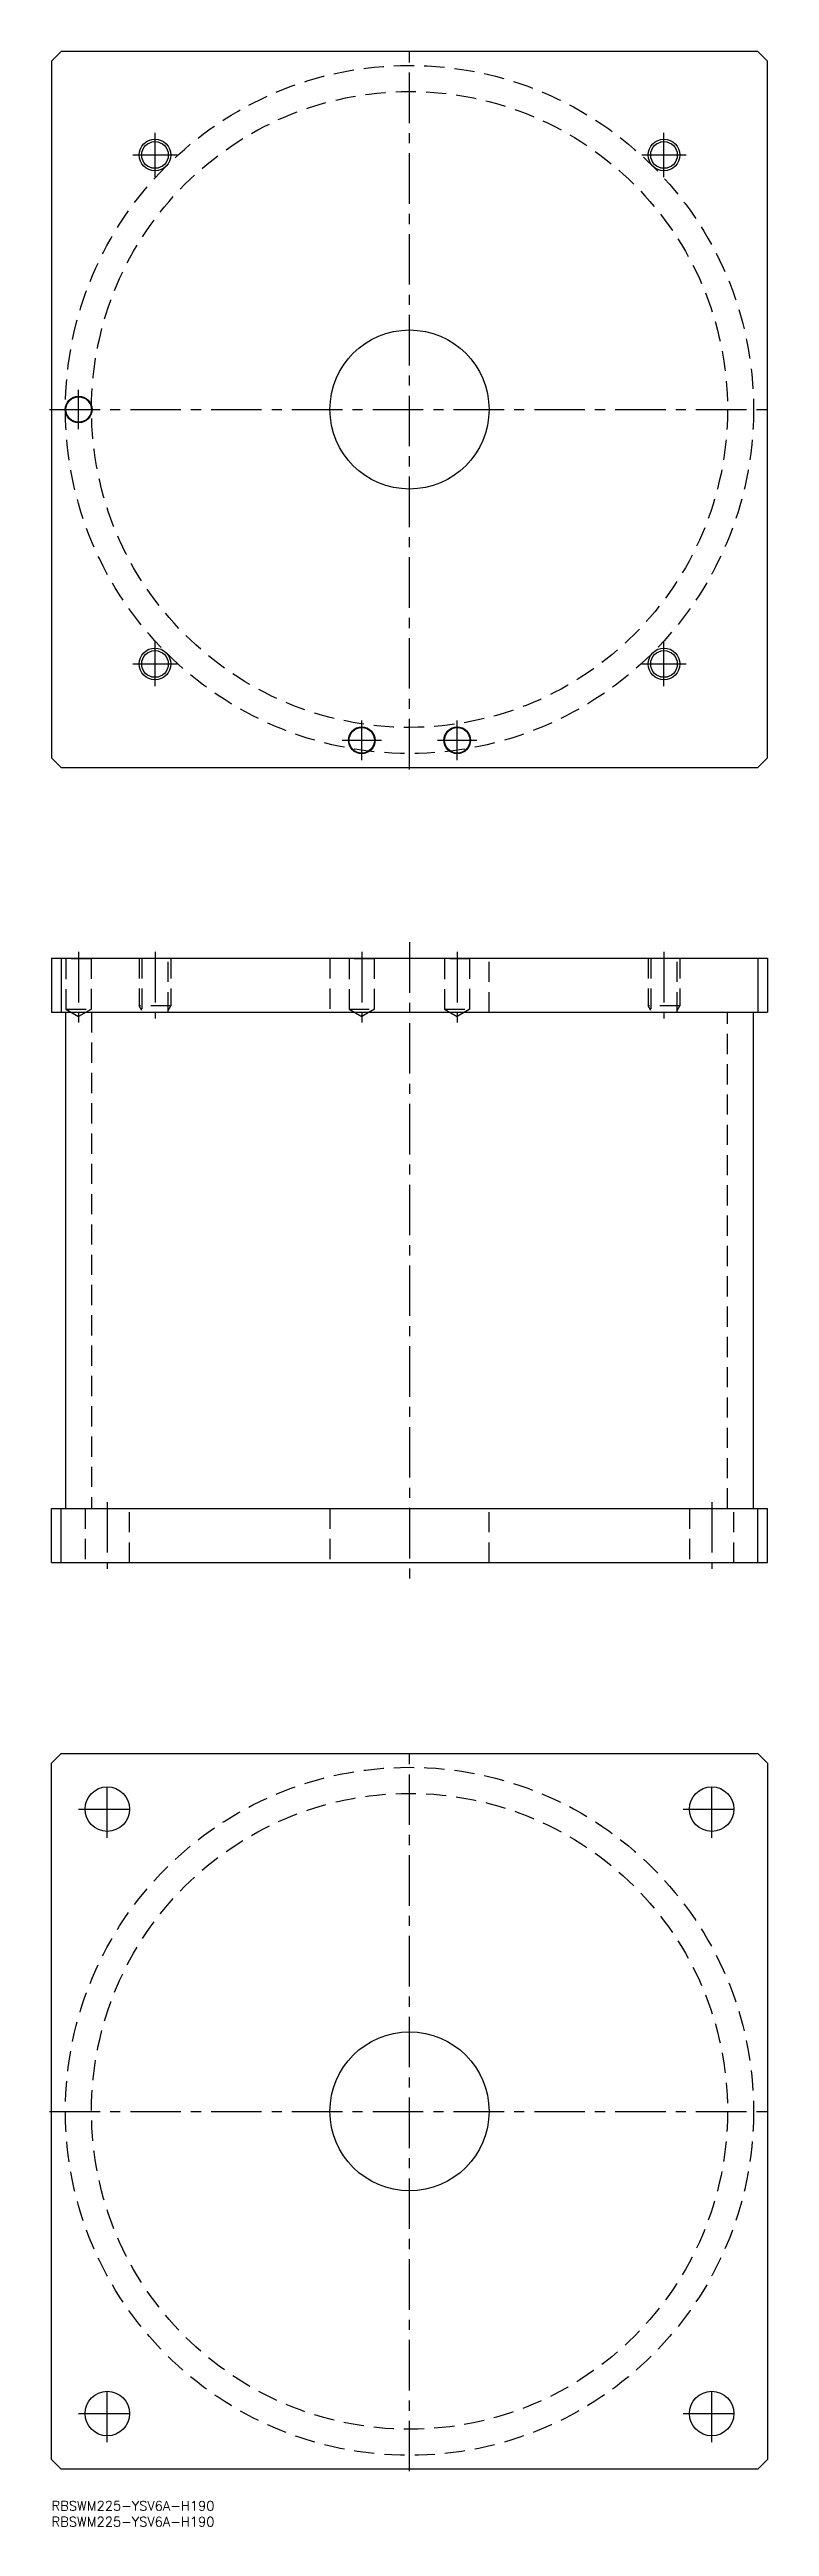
# Model space of a CAD drawing. Extents: x -1 to 226, y -8 to 771.
import ezdxf

# ---------------------------------------------------------------- set-up
doc = ezdxf.new("R2010")
doc.units = 0
doc.header["$LTSCALE"] = 0.5
doc.linetypes.add('CENTER', pattern=[50.8, 31.75, -6.35, 6.35, -6.35])
doc.linetypes.add('DASHED', pattern=[19.05, 12.7, -6.35])
for name, color, linetype in [('MSM_CENTER', 1, 'CENTER'), ('MSM_CONTINUOUS', 7, 'CONTINUOUS'), ('MSM_DASHED', 4, 'DASHED'), ('MSM_NARROW', 5, 'CONTINUOUS'), ('MSM_PART_NUMBER', 7, 'CONTINUOUS')]:
    doc.layers.add(name, color=color, linetype=linetype)
doc.styles.get("Standard").update_dxf_attribs({"font": 'txt.shx', "height": 3, "bigfont": 'bigfont.shx'})

# ---------------------------------------------------------------- blocks, each defined once
blk = doc.blocks.new('*U5')
at = {"layer": 'MSM_PART_NUMBER'}
blk.add_text('RBSWM225-YSV6A-H190', height=3, dxfattribs=at).set_placement((0, -3))
blk = doc.blocks.new('*U6')
at = {"layer": 'MSM_PART_NUMBER'}
blk.add_text('RBSWM225-YSV6A-H190', height=3, dxfattribs=at).set_placement((0, -8))

msp = doc.modelspace()

# ---------------------------------------------------------------- linework, layer by layer
at = {"layer": 'MSM_CENTER'}
for p, q in [((112.5, 544.35), (112.5, 770.65)), ((32.5, 730.5), (32.5, 744.5)), ((192.5, 730.5), (192.5, 744.5)), ((25.5, 737.5), (39.5, 737.5)), ((185.5, 737.5), (199.5, 737.5)), ((8.5, 651.3), (8.5, 663.7)), ((-0.65, 657.5), (225.65, 657.5)), ((32.5, 570.5), (32.5, 584.5)), ((192.5, 570.5), (192.5, 584.5)), ((25.5, 577.5), (39.5, 577.5)), ((185.5, 577.5), (199.5, 577.5)), ((91.3, 553.5), (103.7, 553.5)), ((97.5, 547.3), (97.5, 559.7)), ((121.3, 553.5), (133.7, 553.5)), ((127.5, 547.3), (127.5, 559.7)), ((8.5, 487), (8.5, 464.69)), ((32.5, 487), (32.5, 466)), ((97.5, 487), (97.5, 464.69)), ((112.5, 490), (112.5, 290)), ((127.5, 487), (127.5, 464.69)), ((192.5, 487), (192.5, 466)), ((17.5, 314), (17.5, 293)), ((207.5, 314), (207.5, 293)), ((112.5, 9.35), (112.5, 235.65)), ((17.5, 208.5), (17.5, 226.5)), ((207.5, 208.5), (207.5, 226.5)), ((8.5, 217.5), (26.5, 217.5)), ((198.5, 217.5), (216.5, 217.5)), ((-0.65, 122.5), (225.65, 122.5)), ((17.5, 18.5), (17.5, 36.5)), ((207.5, 18.5), (207.5, 36.5)), ((8.5, 27.5), (26.5, 27.5)), ((198.5, 27.5), (216.5, 27.5))]:
    msp.add_line(p, q, dxfattribs=at)
at = {"layer": 'MSM_CONTINUOUS'}
for p, q in [((3, 770), (0, 767)), ((0, 767), (0, 548)), ((222, 770), (3, 770)), ((225, 767), (222, 770)), ((225, 548), (225, 767)), ((0, 548), (3, 545)), ((222, 545), (225, 548)), ((3, 545), (222, 545)), ((0, 485), (225, 485)), ((0, 485), (0, 468)), ((3, 485), (3, 468)), ((222, 485), (222, 468)), ((225, 485), (225, 468)), ((0, 468), (225, 468)), ((4.35, 468), (4.35, 312)), ((220.65, 312), (220.65, 468)), ((0, 312), (225, 312)), ((0, 295), (0, 312)), ((3, 295), (3, 312)), ((222, 295), (222, 312)), ((225, 295), (225, 312)), ((0, 295), (225, 295)), ((0, 232), (3, 235)), ((3, 235), (222, 235)), ((222, 235), (225, 232)), ((0, 13), (0, 232)), ((225, 232), (225, 13)), ((3, 10), (0, 13)), ((222, 10), (3, 10)), ((225, 13), (222, 10))]:
    msp.add_line(p, q, dxfattribs=at)
for centre, radius in [((32.5, 737.5), 4.19), ((192.5, 737.5), 4.19), ((112.5, 657.5), 25), ((8.5, 657.5), 4.2), ((8.5, 657.5), 4), ((32.5, 577.5), 4.19), ((192.5, 577.5), 4.19), ((97.5, 553.5), 4.2), ((97.5, 553.5), 4), ((127.5, 553.5), 4.2), ((127.5, 553.5), 4), ((17.5, 217.5), 7), ((207.5, 217.5), 7), ((112.5, 122.5), 25), ((17.5, 27.5), 7), ((207.5, 27.5), 7)]:
    msp.add_circle(centre, radius, dxfattribs=at)
at = {"layer": 'MSM_DASHED'}
for p, q in [((4.3, 485), (4.5, 484.8)), ((12.5, 484.8), (4.5, 484.8)), ((4.5, 484.8), (4.5, 469)), ((12.5, 484.8), (12.7, 485)), ((12.5, 469), (12.5, 484.8)), ((27.5, 485), (27.5, 470)), ((28.31, 485), (28.31, 468)), ((36.69, 468), (36.69, 485)), ((37.5, 485), (37.5, 470)), ((87.5, 485), (87.5, 468)), ((93.3, 485), (93.5, 484.8)), ((101.5, 484.8), (93.5, 484.8)), ((93.5, 484.8), (93.5, 469)), ((101.5, 484.8), (101.7, 485)), ((101.5, 469), (101.5, 484.8)), ((123.3, 485), (123.5, 484.8)), ((123.5, 484.8), (123.5, 469)), ((131.5, 484.8), (123.5, 484.8)), ((131.5, 484.8), (131.7, 485)), ((131.5, 469), (131.5, 484.8)), ((137.5, 468), (137.5, 485)), ((187.5, 485), (187.5, 470)), ((188.31, 485), (188.31, 468)), ((196.69, 468), (196.69, 485)), ((197.5, 485), (197.5, 470)), ((4.5, 469), (8.5, 466.69)), ((4.5, 469), (12.5, 469)), ((12.5, 469), (8.5, 466.69)), ((12.55, 468), (12.55, 312)), ((37.5, 470), (27.5, 470)), ((28.31, 468.59), (27.5, 470)), ((36.69, 468.59), (37.5, 470)), ((93.5, 469), (97.5, 466.69)), ((93.5, 469), (101.5, 469)), ((101.5, 469), (97.5, 466.69)), ((123.5, 469), (127.5, 466.69)), ((123.5, 469), (131.5, 469)), ((131.5, 469), (127.5, 466.69)), ((197.5, 470), (187.5, 470)), ((188.31, 468.59), (187.5, 470)), ((196.69, 468.59), (197.5, 470)), ((212.45, 312), (212.45, 468)), ((10.5, 312), (10.5, 295)), ((24.5, 295), (24.5, 312)), ((87.5, 312), (87.5, 295)), ((137.5, 295), (137.5, 312)), ((200.5, 312), (200.5, 295)), ((214.5, 295), (214.5, 312))]:
    msp.add_line(p, q, dxfattribs=at)
for centre, radius in [((112.5, 657.5), 108.15), ((112.5, 657.5), 99.95), ((112.5, 122.5), 108.15), ((112.5, 122.5), 99.95)]:
    msp.add_circle(centre, radius, dxfattribs=at)
at = {"layer": 'MSM_NARROW'}
for centre in [(32.5, 737.5), (192.5, 737.5), (32.5, 577.5), (192.5, 577.5)]:
    msp.add_circle(centre, 5, dxfattribs=at)

# ---------------------------------------------------------------- block references
at = {"layer": 'MSM_CONTINUOUS'}
for name in ['*U5', '*U6']:
    msp.add_blockref(name, (0, 0), dxfattribs=at)

doc.saveas('drawing.dxf')
